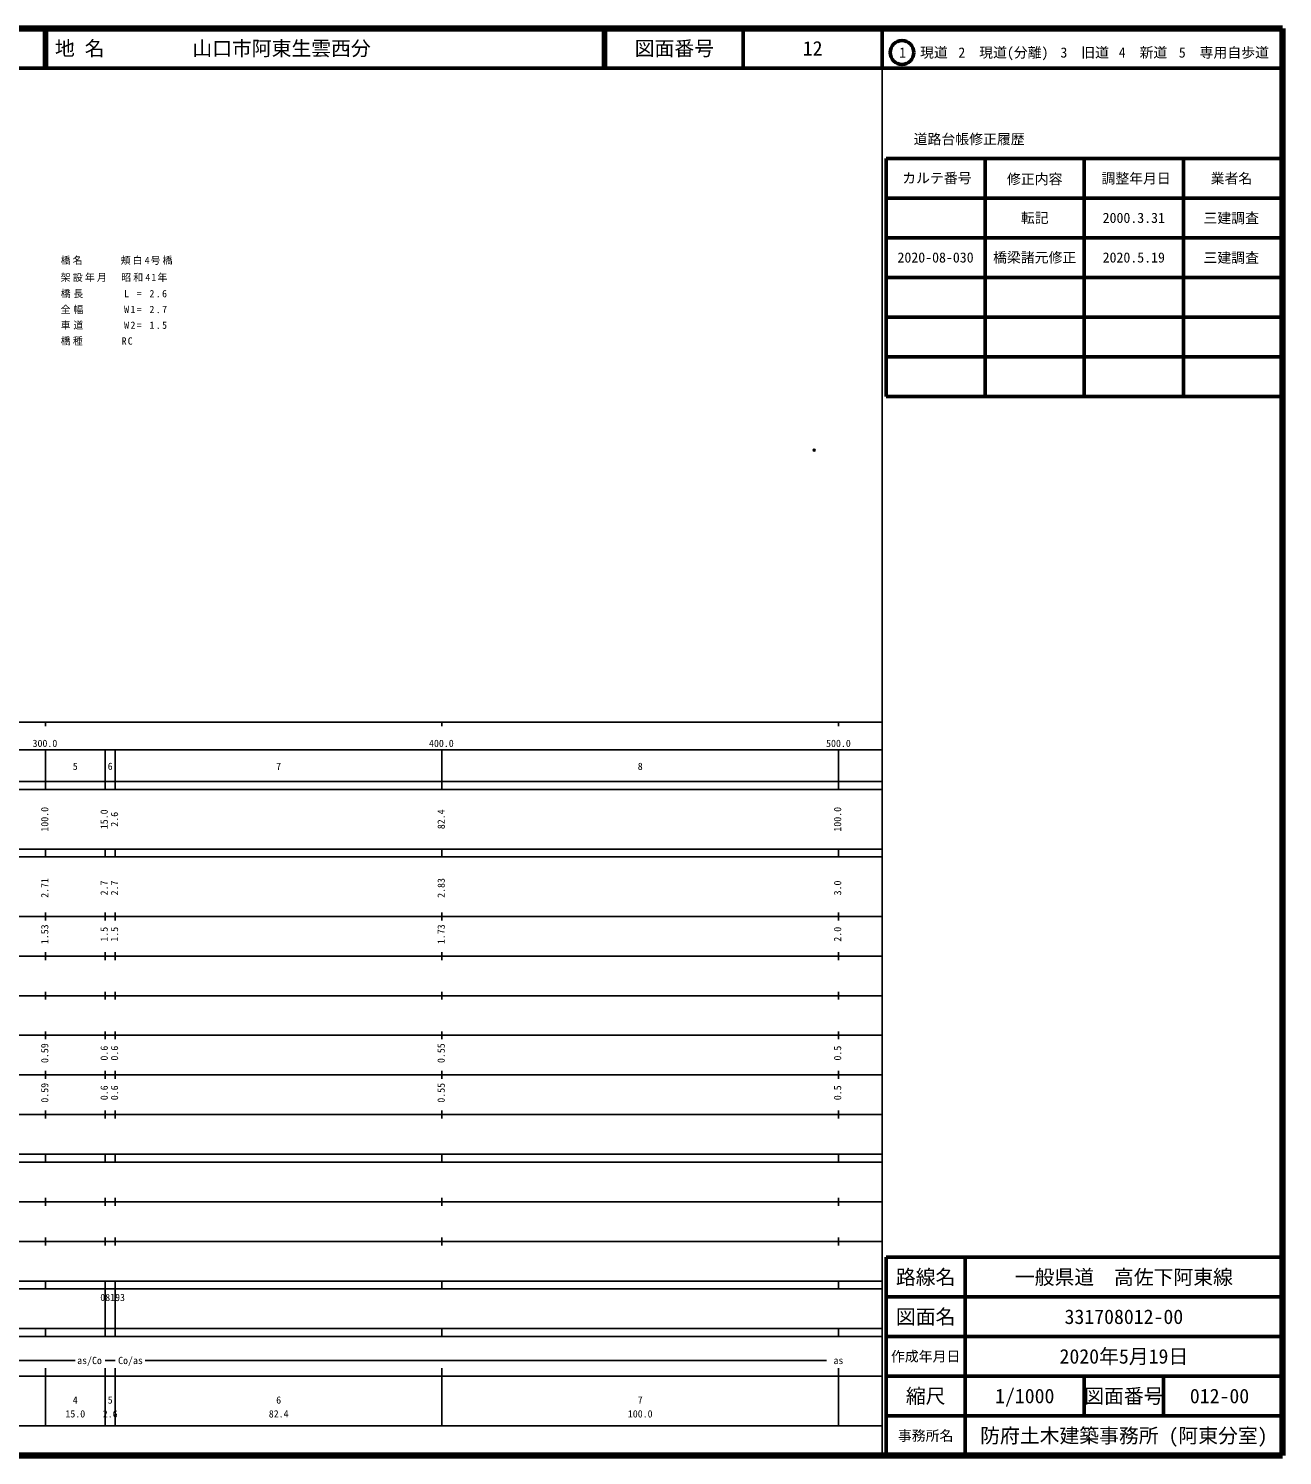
# Model space of a CAD drawing. Units: millimetres on the paper. Extents: x 40 to 680, y 20 to 380.
# Drawn here: x 363.7 to 680, y 20 to 380 of the extents above; entities that cross this region are included whole.
import ezdxf
from ezdxf.enums import TextEntityAlignment as Align

# ---------------------------------------------------------------- set-up
doc = ezdxf.new("R2010")
doc.units = ezdxf.units.MM
doc.header["$PDMODE"] = 32
doc.header["$PDSIZE"] = 0.5
for name, color, linetype in [('M-OTRS', 6, 'Continuous'), ('M-STR-HTXT', 7, 'Continuous'), ('M-TTL-TXT', 7, 'Continuous')]:
    doc.layers.add(name, color=color, linetype=linetype)
for name, color, linetype, lineweight in [('M-TTL', 2, 'Continuous', 140), ('M-TTL-BAND', 7, 'Continuous', 25), ('M-TTL-FRAM', 2, 'Continuous', 50), ('M-TTL-LINE', 7, 'Continuous', 50)]:
    doc.layers.add(name, color=color, linetype=linetype, lineweight=lineweight)
doc.styles.add('ＭＳ ゴシック', font='')
doc.styles.get('ＭＳ ゴシック').set_extended_font_data('MS Gothic')

msp = doc.modelspace()

# ---------------------------------------------------------------- linework, layer by layer
at = {"layer": 'M-OTRS'}
msp.add_point((561.908, 273.66), dxfattribs=at)
at = {"layer": 'M-TTL'}
for p, q in [((680, 380), (40, 380)), ((680, 20), (680, 380)), ((40, 20), (680, 20))]:
    msp.add_line(p, q, dxfattribs=at)
at = {"layer": 'M-TTL-BAND'}
for p, q in [((579, 20), (579, 370)), ((40, 205), (579, 205)), ((368, 205), (368, 204)), ((468, 205), (468, 204)), ((568, 205), (568, 204)), ((68, 198), (579, 198)), ((368, 188), (368, 198)), ((383, 188), (383, 198)), ((385.6, 188), (385.6, 198)), ((468, 188), (468, 198)), ((568, 188), (568, 198)), ((40, 190), (579, 190)), ((40, 188), (579, 188)), ((40, 173), (579, 173)), ((368, 171), (368, 173)), ((383, 171), (383, 173)), ((385.6, 171), (385.6, 173)), ((468, 171), (468, 173)), ((568, 171), (568, 173)), ((40, 171), (579, 171)), ((40, 156), (579, 156)), ((368, 155), (368, 157)), ((383, 155), (383, 157)), ((385.6, 155), (385.6, 157)), ((468, 155), (468, 157)), ((568, 155), (568, 157)), ((46, 146), (579, 146)), ((368, 145), (368, 147)), ((383, 145), (383, 147)), ((385.6, 145), (385.6, 147)), ((468, 145), (468, 147)), ((568, 145), (568, 147)), ((368, 135), (368, 137)), ((383, 135), (383, 137)), ((385.6, 135), (385.6, 137)), ((468, 135), (468, 137)), ((568, 135), (568, 137)), ((52, 136), (579, 136)), ((46, 126), (579, 126)), ((368, 125), (368, 127)), ((383, 125), (383, 127)), ((385.6, 125), (385.6, 127)), ((468, 125), (468, 127)), ((568, 125), (568, 127)), ((52, 116), (579, 116)), ((368, 115), (368, 117)), ((383, 115), (383, 117)), ((385.6, 115), (385.6, 117)), ((468, 115), (468, 117)), ((568, 115), (568, 117)), ((46, 106), (579, 106)), ((368, 105), (368, 107)), ((383, 105), (383, 107)), ((385.6, 105), (385.6, 107)), ((468, 105), (468, 107)), ((568, 105), (568, 107)), ((40, 96), (579, 96)), ((40, 94), (579, 94)), ((368, 94), (368, 96)), ((383, 94), (383, 96)), ((385.6, 94), (385.6, 96)), ((468, 94), (468, 96)), ((568, 94), (568, 96)), ((49, 84), (579, 84)), ((368, 83), (368, 85)), ((383, 83), (383, 85)), ((385.6, 83), (385.6, 85)), ((468, 83), (468, 85)), ((568, 83), (568, 85)), ((40, 74), (579, 74)), ((368, 73), (368, 75)), ((383, 73), (383, 75)), ((385.6, 73), (385.6, 75)), ((468, 73), (468, 75)), ((568, 73), (568, 75)), ((40, 64), (579, 64)), ((40, 62), (579, 62)), ((368, 62), (368, 64)), ((383, 62), (383, 64)), ((383, 52), (383, 62)), ((385.6, 62), (385.6, 64)), ((385.6, 52), (385.6, 62)), ((468, 62), (468, 64)), ((568, 62), (568, 64)), ((40, 52), (579, 52)), ((368, 50), (368, 52)), ((383, 50), (383, 52)), ((385.6, 50), (385.6, 52)), ((468, 50), (468, 52)), ((568, 50), (568, 52)), ((40, 50), (579, 50)), ((71, 44), (375.5, 44)), ((385.6, 44), (383, 44)), ((393.1, 44), (565, 44)), ((40, 40), (579, 40)), ((368, 27.5), (368, 42)), ((383, 27.5), (383, 42)), ((385.6, 27.5), (385.6, 42)), ((468, 27.5), (468, 42)), ((568, 27.5), (568, 42)), ((68, 27.5), (579, 27.5))]:
    msp.add_line(p, q, dxfattribs=at)
at = {"layer": 'M-TTL-FRAM'}
for p, q in [((580, 347.197), (580, 287.197)), ((580, 347.197), (680, 347.197)), ((580, 287.197), (680, 287.197)), ((680, 70), (580, 70)), ((580, 70), (580, 20))]:
    msp.add_line(p, q, dxfattribs=at)
at = {"layer": 'M-TTL-LINE'}
for p, q in [((367.75, 380), (367.75, 370)), ((368.25, 380), (368.25, 370)), ((508.747, 380), (508.747, 370)), ((509.247, 380), (509.247, 370)), ((543.997, 380), (543.997, 370)), ((579, 380), (579, 370)), ((40, 370), (680, 370)), ((605, 347.197), (605, 287.197)), ((630, 347.197), (630, 287.197)), ((655, 347.197), (655, 287.197)), ((580, 337.197), (680, 337.197)), ((580, 327.197), (680, 327.197)), ((580, 317.197), (680, 317.197)), ((580, 307.197), (680, 307.197)), ((580, 297.197), (680, 297.197)), ((600, 70), (600, 20)), ((680, 60), (580, 60)), ((680, 50), (580, 50)), ((680, 40), (580, 40)), ((630, 40), (630, 30)), ((650, 40), (650, 30)), ((680, 30), (580, 30))]:
    msp.add_line(p, q, dxfattribs=at)
msp.add_circle((584.031, 373.958), 3, dxfattribs=at)

# ---------------------------------------------------------------- texts
at = {"layer": 'M-STR-HTXT', "char_height": 1.833, "attachment_point": 7, "style": 'ＭＳ ゴシック'}
for s, insert in [('\\T1.21;橋名\u3000\u3000\u3000頬白4号橋', (371.818, 320.38)), ('\\T1.22;架設年月\u3000昭和41年', (371.818, 316.085)), ('\\T1.28;橋長\u3000\u3000\u3000L\\~=\\~2.6', (371.818, 311.986)), ('\\T1.28;全幅\u3000\u3000\u3000W1=\\~2.7', (371.818, 308.006)), ('\\T1.28;車道\u3000\u3000\u3000W2=\\~1.5', (371.818, 304.026)), ('\\T1.23;橋種\u3000\u3000\u3000RC', (371.818, 300.046))]:
    msp.add_mtext(s, dxfattribs=dict(at, insert=insert))
at = {"layer": 'M-TTL-BAND', "style": 'ＭＳ ゴシック'}
for s, p in [('300.0', (367.844, 198.195)), ('400.0', (467.844, 198.195)), ('500.0', (568, 198.195)), ('5', (375.5, 192.405)), ('6', (384.3, 192.405)), ('7', (426.8, 192.405)), ('8', (518, 192.405)), ('as/Co', (379.095, 42.5)), ('Co/as', (389.422, 42.5)), ('as', (568, 42.5)), ('4', (375.5, 32.523)), ('5', (384.3, 32.523)), ('6', (426.8, 32.523)), ('7', (518, 32.523)), ('15.0', (375.5, 29.033)), ('2.6', (384.3, 29.033)), ('82.4', (426.8, 29.033)), ('100.0', (518, 29.033))]:
    msp.add_text(s, height=1.833, dxfattribs=at).set_placement(p, align=Align.BOTTOM_CENTER)
for s, p in [('100.0', (369.247, 180.5)), ('15.0', (384.247, 180.5)), ('2.6', (386.847, 180.5)), ('82.4', (469.247, 180.5)), ('100.0', (569.247, 180.5)), ('2.71', (369.247, 163.174)), ('2.7', (384.247, 163.174)), ('2.7', (386.847, 163.174)), ('2.83', (469.247, 163.174)), ('3.0', (569.247, 163.174)), ('1.53', (369.247, 151.5)), ('1.5', (384.247, 151.5)), ('1.5', (386.847, 151.5)), ('1.73', (469.247, 151.5)), ('2.0', (569.247, 151.5)), ('0.59', (369.247, 121.5)), ('0.6', (384.247, 121.5)), ('0.6', (386.847, 121.5)), ('0.55', (469.247, 121.5)), ('0.5', (569.247, 121.5)), ('0.59', (369.247, 111.5)), ('0.6', (384.247, 111.5)), ('0.6', (386.847, 111.5)), ('0.55', (469.247, 111.5)), ('0.5', (569.247, 111.5))]:
    msp.add_text(s, height=1.833, rotation=90, dxfattribs=at).set_placement(p, align=Align.BOTTOM_CENTER)
msp.add_text('08193', height=1.833, dxfattribs=at).set_placement((381.8, 58.405), align=Align.BOTTOM_LEFT)
at = {"layer": 'M-TTL-TXT', "style": 'ＭＳ ゴシック'}
for s, p in [('地 名', (370.38, 375)), ('山口市阿東生雲西分', (405.024, 375))]:
    msp.add_text(s, height=3.666, dxfattribs=at).set_placement(p, align=Align.MIDDLE_LEFT)
for s, height, p in [('図面番号', 3.666, (526.622, 375)), ('12', 3.666, (561.497, 375)), ('1\u3000現道', 2.566, (589.448, 373.958)), ('2\u3000現道(分離)', 2.566, (609.619, 373.958)), ('3\u3000旧道', 2.566, (630.121, 373.958)), ('4\u3000新道', 2.566, (644.824, 373.958)), ('5\u3000専用自歩道', 2.566, (665.228, 373.958)), ('道路台帳修正履歴', 2.566, (600.968, 352.113)), ('カルテ番号', 2.566, (592.839, 342.277)), ('修正内容', 2.566, (617.509, 342.023)), ('調整年月日', 2.566, (643.089, 342.197)), ('業者名', 2.566, (667.134, 342.197)), ('転記', 2.566, (617.5, 332.245)), ('2000.3.31', 2.566, (642.5, 332.245)), ('三建調査', 2.566, (667.077, 332.189)), ('2020-08-030', 2.566, (592.5, 322.245)), ('橋梁諸元修正', 2.566, (617.5, 322.245)), ('2020.5.19', 2.566, (642.5, 322.245)), ('三建調査', 2.566, (667.077, 322.189)), ('路線名', 3.666, (590, 65)), ('路線名', 3.666, (590, 65)), ('一般県道\u3000高佐下阿東線', 3.666, (640, 65)), ('図面名', 3.666, (590, 55)), ('図面名', 3.666, (590, 55)), ('331708012-00', 3.666, (640, 55)), ('2020年5月19日', 3.666, (640, 45)), ('作成年月日', 2.566, (590, 45)), ('作成年月日', 2.566, (590, 45)), ('縮尺', 3.666, (590, 35)), ('縮尺', 3.666, (590, 35)), ('1/1000', 3.666, (615, 35)), ('図面番号', 3.666, (640, 35)), ('図面番号', 3.666, (640, 35)), ('012-00', 3.666, (664.125, 35)), ('事務所名', 2.566, (590, 25)), ('事務所名', 2.566, (590, 25)), ('防府土木建築事務所 (阿東分室)', 3.666, (640, 25))]:
    msp.add_text(s, height=height, dxfattribs=at).set_placement(p, align=Align.MIDDLE_CENTER)

doc.saveas('drawing.dxf')
